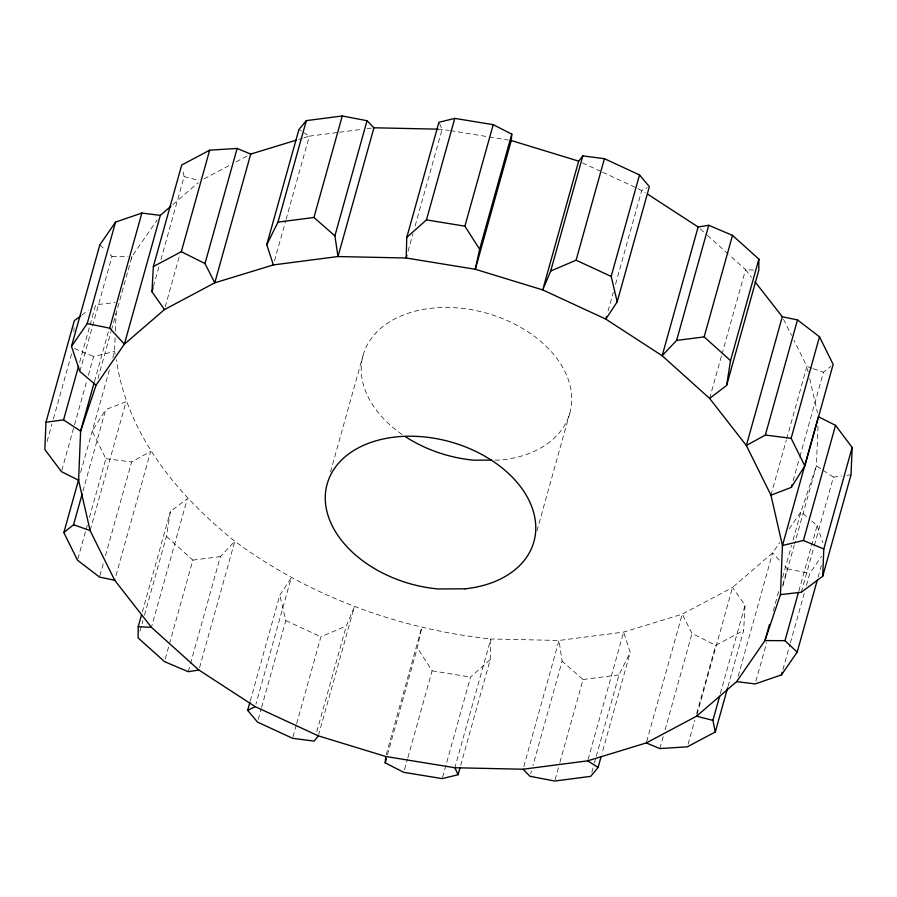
<?xml version="1.0" encoding="UTF-8"?>
<svg xmlns="http://www.w3.org/2000/svg" width="897" height="897" viewBox="0 0 897 897"><rect width="100%" height="100%" fill="white"/><g stroke="black" fill="none" stroke-linecap="round" stroke-linejoin="round"><path stroke-width="0.67" stroke-dasharray="4.49 3.36" d="M460.699 765.354L490.233 659.598L490.816 638.989C398.806 629.1 309.443 596.348 234.835 541.25C177.651 495.492 126.869 434.305 116.408 359.641M73.868 331.632L74.036 327.54M115.108 337.833L114.547 351.478L112.674 358.183M115.377 331.015L116.105 313.288M818.019 426.31L816.393 465.857L794.675 543.649M727.983 686.541L743.647 630.445L745.037 605.24L732.535 587.423L682.236 614.176L623.639 632.082L558.999 640.458L490.816 638.989L454.857 767.742M144.451 615.174L166.461 536.372L170.363 511.582L187.372 498.575L151.425 627.328M387.459 754.826L417.363 647.724L421.691 627.721L385.732 756.485M47.093 441.503L51.936 424.135M53.428 418.798L71.704 353.351M79.642 362.332L89.734 326.183M90.104 324.849L95.71 304.767L115.164 302.536M79.867 371.459L112.013 256.329L108.963 253.47M61.815 470.32L74.148 426.131M74.529 424.797L86.863 380.62M88.355 375.26L93.591 356.524L114.547 351.478L115.164 354.192M94.465 381.517L108.694 330.545M97.941 378.478L111.049 331.531M111.419 330.197L132.016 256.43L157.188 219.944M80.618 472.484L109.669 368.914M82.916 491.264L105.723 409.593L126.051 401.822L90.104 530.587M153.454 286.401L159.061 266.319M160.933 259.625L184.109 176.631L182.764 170.195M77.882 558.865L85.72 530.822M86.09 529.488L87.581 524.14M89.442 517.468L105.857 458.692L92.178 431.087L105.723 409.593M165.216 306.897L179.815 254.591M99.87 575.751L103.615 562.363M105.476 555.669L131.646 461.955L150.651 451.494L114.693 580.247M142.331 611.989L170.363 511.582M139.977 631.208L142.959 620.522M274.482 260.892L285.717 220.662M286.098 219.317L309.308 136.165L338.191 132.42M165.25 658.936L192.844 560.109L166.461 536.372M188.247 671.707L190.108 665.013M190.489 663.679L220.393 556.577L234.835 541.25L199.257 668.669M250.263 700.961L279.797 595.204L291.189 577.892L255.981 703.977M258.235 719.405L261.218 708.72M261.588 707.385L285.829 620.567L279.797 595.204M330.5 472.001L363.083 355.313M408.057 251.306L412.923 233.87M415.176 225.82L442.143 129.258L438.913 122.272M292.938 736.964L296.29 724.944M296.672 723.61L320.902 636.803L346.309 625.971L354.281 607.09L318.704 734.508M316.776 731.739L346.309 625.971M404.525 769.671L407.507 758.985M407.888 757.651L432.119 670.833L417.363 647.724M442.591 777.262L470.555 677.1L490.233 659.598M536.911 530.957L569.864 412.923M608.054 311.057L613.301 292.276M615.544 284.226L641.759 190.343L647.186 187.72M523.803 766.531L558.999 640.458L562.105 661.145L532.953 765.567M530.71 773.606L531.461 770.927M555.097 779.695L559.571 763.672M559.941 762.327L583.061 679.522L562.105 661.145M588.062 759.501L623.639 632.082L630.243 652.321L601.842 754.063M591.785 772.362L594.016 764.356M594.386 763.011L595.877 757.673M596.258 756.339L618.997 674.869L630.243 652.321M709.628 398.425L721.603 355.504M721.984 354.169L745.575 269.672L729.07 254.826M646.659 741.595L682.236 614.176L692.013 633.439L715.683 645.313L743.647 630.445M659.867 748.569L663.231 736.527M665.103 729.833L692.013 633.439M688.089 744.151L694.794 720.112M696.666 713.429L715.683 645.313M696.958 714.842L732.535 587.423L772.62 552.855L779.695 542.595M770.949 495.178L786.299 440.18M786.68 438.846L806.896 366.413L793.991 340.344M720.369 693.594L745.037 605.24M738.164 676.26L772.62 552.855L779.953 560.838M793.15 480.714L799.496 457.952M799.877 456.618L823.424 372.277L830.992 366.155M773.225 611.07L779.213 589.609M782.588 577.533L791.569 545.342M793.071 539.983L800.931 511.817L816.393 465.857L822.078 469.602M755.891 681.26L766.733 642.443M782.801 584.878L787.286 568.81L783.619 564.818M782.689 586.571L794.293 544.995M798.823 591.134L817.133 525.541L809.038 518.679M801.29 592.233L813.994 546.71M814.375 545.376L833.436 477.103L841.554 476.027M782.924 669.588L790.01 644.214M790.392 642.869L804.183 593.455M806.425 585.438L809.778 573.418L821.585 556.308M818.064 577.309L821.787 563.955M131.13 259.054L132.016 256.43M789.136 528.916L800.931 511.817L808.018 517.816M172.986 204.471L198.304 182.64M81.806 315.127L88.22 310.351M204.09 178.862L229.856 165.16M235.989 161.897L249.489 154.721M298.656 139.416L302.648 138.194M303.982 137.79L309.308 136.165L302.367 131.758M846.97 475.32L851.029 474.782M339.571 132.24L361.569 129.381M367.075 128.675L373.948 127.778M583.061 679.522L618.997 674.869M192.844 560.109L220.393 556.577M495.099 460.094L501.064 460.06A107.326 73.745 15.6 0 0 557.239 358.935A107.326 73.745 15.6 0 0 396.485 318.009A107.326 73.745 15.6 0 0 403.011 435.09M112.013 256.329L128.013 256.407M437.96 129.168L449.049 130.379M753.502 270.042L745.575 269.672L751.551 277.33M105.857 458.692L131.646 461.955M450.429 130.603L487.766 136.692M489.145 136.916L508.498 140.067M432.119 670.833L470.555 677.1M787.286 568.81L809.778 573.418M184.109 176.631L199.156 180.499M811.987 368.219L806.896 366.413L808.141 371.863M813.254 368.667L823.424 372.277M74.462 348.541L93.591 356.524M582.456 162.895L601.382 171.663M602.649 172.246L636.713 188.011M637.98 188.594L645.279 192.631M285.829 620.567L320.902 636.803M298.903 129.549L301.213 131.018M823.211 470.353L833.436 477.103M700.187 228.847L706.376 234.409M707.408 235.339L728.039 253.896M99.825 244.892L104.904 249.658M783.529 319.231L791.524 335.377M817.133 525.541L822.874 542.685M809.699 378.669L817.47 412.687"/><path stroke-width="1.35" d="M141.58 614.669L138.216 626.711L138.116 637.879L164.499 661.616L188.247 671.707L198.876 670.014L255.241 706.657L318.334 735.854L385.732 756.485L454.857 767.742L523.052 769.222L587.692 760.835L646.288 742.929L696.588 716.187L736.672 681.619L764.984 640.57L780.446 594.621L782.453 545.522L818.412 416.769L835.556 425.346L852.15 447.48L851.029 474.782L822.695 576.289L801.29 592.233L780.446 594.621M647.634 194.156L698.124 226.986L708.753 225.293L732.501 235.384L758.884 259.121L758.784 270.289L726.637 385.418L709.628 398.425L662.165 355.75L605.811 319.108L542.719 289.91L475.309 269.279L406.184 258.011L338.001 256.542L273.361 264.918L214.764 282.824L164.465 309.577L124.38 344.145L96.069 385.183L80.607 431.143L78.588 480.231L90.104 530.587L114.693 580.247L151.425 627.328L198.876 670.014M511.783 134.146L479.637 249.276L475.309 269.279L511.268 140.515L511.783 134.146L493.215 124.661L454.79 118.393L438.913 122.272L406.767 237.402L406.184 258.011L406.935 255.331M80.73 315.935L74.305 320.711L45.971 422.218L44.85 449.52L61.444 471.654L78.588 480.231M822.695 576.289L823.805 548.986L852.15 447.48M164.465 309.577L151.963 291.76L153.353 266.555L181.687 165.048L209.663 150.18L237.133 148.431L250.712 154.071L295.999 140.235M459.948 768.034L458.087 774.728L442.21 778.607L403.785 772.339L385.217 762.854L385.732 756.485M726.637 385.418L730.539 360.628L758.884 259.121M96.069 385.183L79.867 371.459L71.48 346.399L99.825 244.892L115.567 222.075L141.861 213.06L160.328 215.381L170.879 206.288M71.48 346.399L87.222 323.582L115.567 222.075M45.971 422.218L63.564 419.897L78.521 366.346M94.084 382.851L80.607 431.143L63.564 419.897M160.328 215.381L124.38 344.145L109.714 328.19L141.861 213.06M114.693 580.247L99.5 577.085L77.512 560.199L63.844 532.594L78.757 479.166M63.844 532.594L73.576 524.723L82.176 493.933M151.963 291.76L153.084 287.746M153.353 266.555L181.317 251.687L209.663 150.18M250.712 154.071L214.764 282.824L204.987 263.561L237.133 148.431M273.361 264.918L266.757 244.679L298.903 129.549L306.337 120.624L342.273 115.971L367.03 120.714L373.948 127.778L437.96 129.168M266.757 244.679L278.003 222.131L306.337 120.624M373.948 127.778L338.001 256.542L334.895 235.855L313.939 217.478L342.273 115.971M334.895 235.855L367.03 120.714M318.334 735.854L314.163 741.113L292.568 738.309L257.484 722.074L247.65 710.334L249.893 702.295M406.767 237.402L426.445 219.9L454.79 118.393M479.637 249.276L464.881 226.167L493.215 124.661M385.217 762.854L386.338 758.84M582.837 155.887L578.666 161.146L542.719 289.91L550.691 271.029L582.837 155.887L604.432 158.691L639.516 174.926L649.35 186.666L617.203 301.796L605.811 319.108L606.563 316.417M550.691 271.029L576.098 260.197L604.432 158.691M617.203 301.796L611.171 276.433L639.516 174.926M698.124 226.986L662.165 355.75L676.607 340.423L708.753 225.293M730.539 360.628L704.156 336.891L732.501 235.384M523.052 769.222L529.97 776.286L554.727 781.029L590.663 776.376L598.097 767.451L601.091 756.743M754.971 281.714L782.307 316.753L746.349 445.506L770.949 495.178L782.453 545.522L803.409 540.476L823.805 548.986M709.628 398.425L746.349 445.506L765.354 435.045L797.5 319.915L782.307 316.753M770.949 495.178L791.277 487.407L804.822 465.913L791.143 438.308L819.488 336.801L797.5 319.915M646.288 742.929L659.867 748.569L687.337 746.82L715.313 731.952L712.891 720.369L719.618 696.274M715.313 731.952L727.613 687.876M791.277 487.407L792.029 484.728M804.822 465.913L833.156 364.406L819.488 336.801M769.48 624.48L764.984 640.57L784.987 640.671L797.175 652.108L781.433 674.925L755.139 683.94L736.672 681.619M803.409 540.476L835.556 425.346M784.987 640.671L798.442 592.48M781.433 674.925L782.184 672.257M797.175 652.108L817.313 579.989M247.65 710.334L255.241 706.657M278.003 222.131L313.939 217.478M676.607 340.423L704.156 336.891M491.264 460.105L474.154 460.206A107.326 73.745 15.6 0 1 405.231 436.57M138.216 626.711L151.425 627.328M765.354 435.045L791.143 438.308M426.445 219.9L464.881 226.167M87.222 323.582L109.714 328.19M696.588 716.187L712.891 720.369M511.268 140.515L578.666 161.146M73.576 524.723L90.104 530.587M576.098 260.197L611.171 276.433M181.317 251.687L204.987 263.561M587.692 760.835L598.097 767.451M454.857 767.742L458.087 774.728M465.117 588.813L438.207 588.97A107.326 73.745 15.6 0 1 332.137 472.17A107.326 73.745 15.6 0 1 506.009 471.205A107.326 73.745 15.6 0 1 465.117 588.813"/></g></svg>
